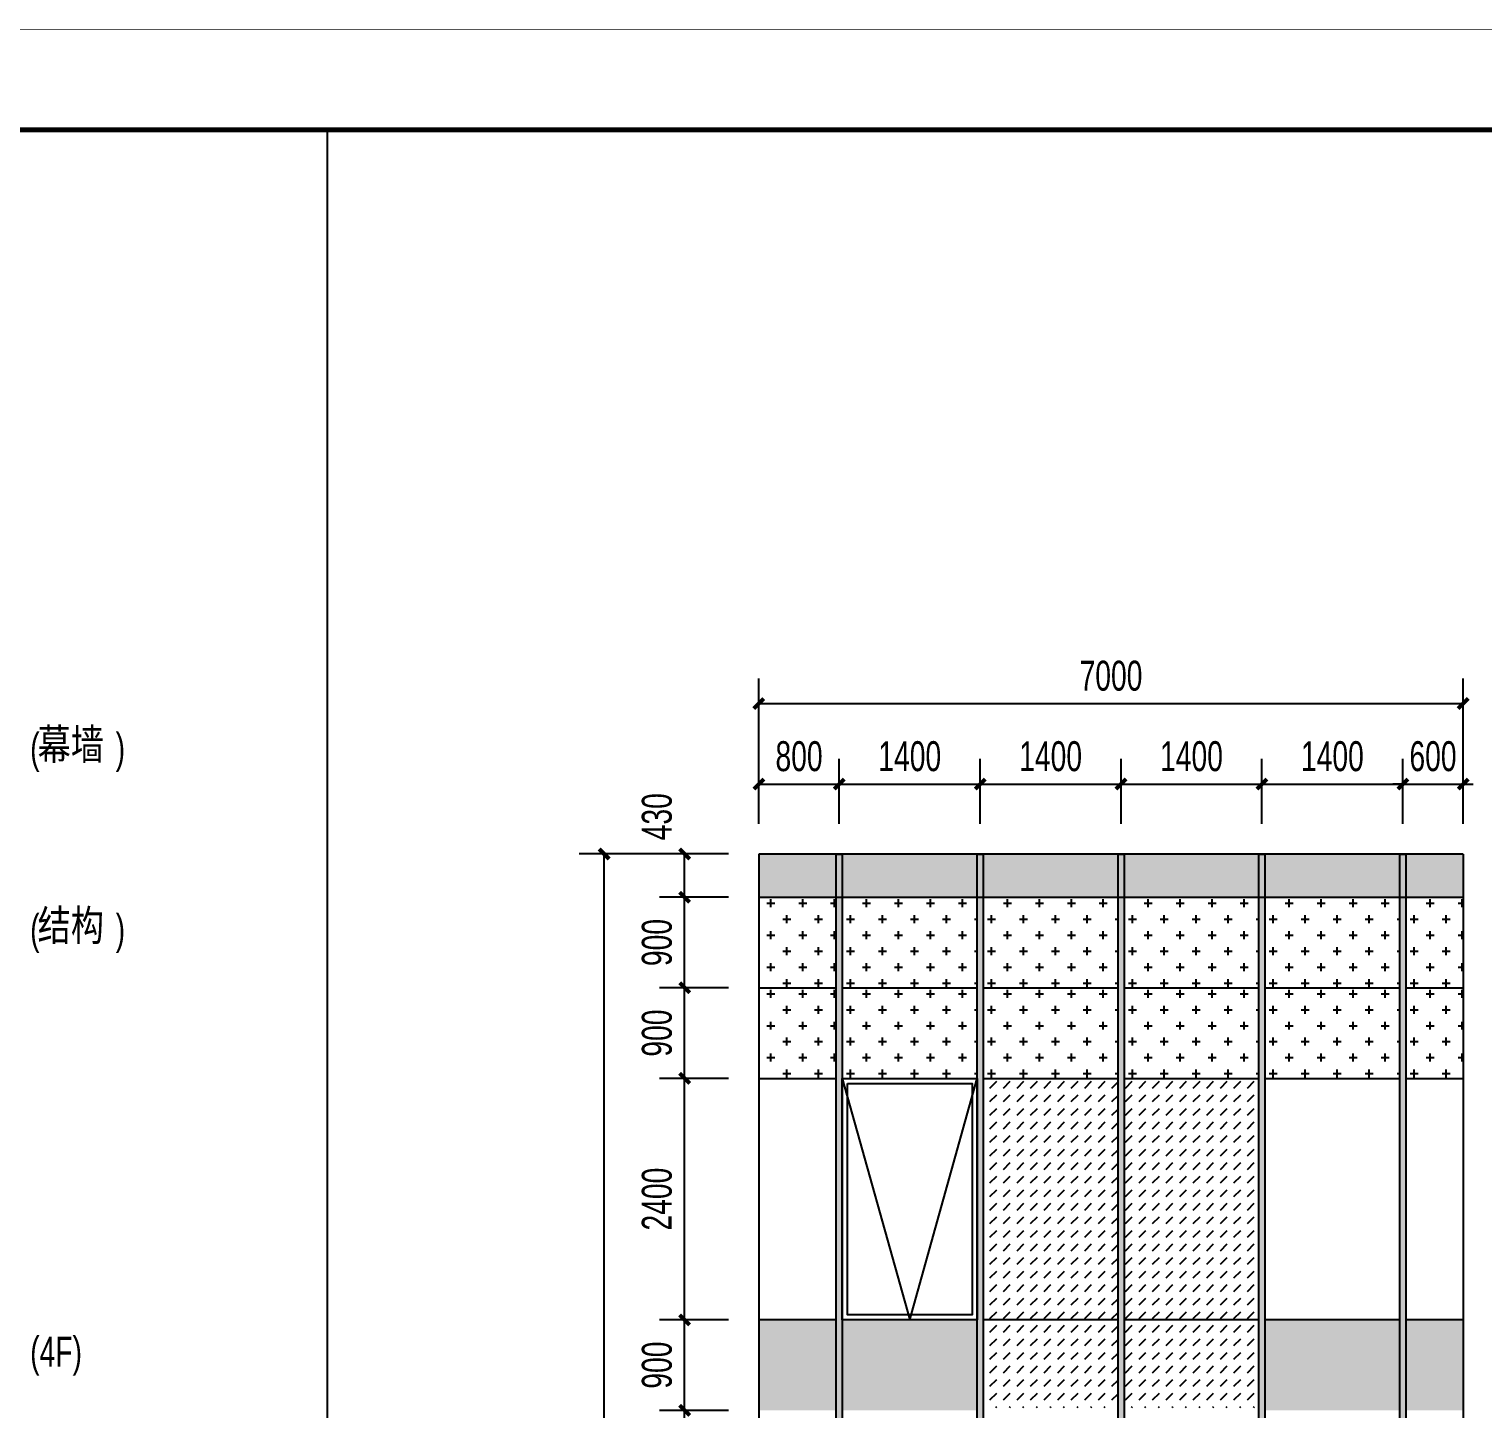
# Model space of a CAD drawing. Extents: x -3 to 440502, y -49243 to 59402.
# Drawn here: x 286216 to 300664, y 45689 to 59402 of the extents above; entities that cross this region are included whole.
import ezdxf

# ---------------------------------------------------------------- set-up
doc = ezdxf.new("R2010")
doc.units = 0
doc.header["$LTSCALE"] = 1000
doc.header["$MEASUREMENT"] = 0
for name, color, linetype in [('01-标注_尺寸', 124, 'Continuous'), ('02-TEXT_标注', 130, 'Continuous'), ('05-填充_156', 156, 'Continuous'), ('05-填充_18', 18, 'Continuous'), ('05-填充_天正', 26, 'Continuous'), ('A-0-图名图例', 2, 'Continuous'), ('A-C_窗', 140, 'Continuous'), ('D_铝板', 181, 'Continuous'), ('E-立面', 255, 'Continuous')]:
    doc.layers.add(name, color=color, linetype=linetype)
doc.styles.add('_TCH_DIM', font='ros.shx', dxfattribs={"bigfont": 'jd.shx'})
doc.styles.add('_TCH_DIM_T3', font='ros.shx', dxfattribs={"width": 0.705882, "bigfont": 'jd.shx'})
doc.dimstyles.new('_TCH_ARCH&&100', dxfattribs={"dimtxt": 297.5, "dimasz": 100, "dimexe": 250, "dimexo": 300, "dimgap": 126.25, "dimtad": 1, "dimdec": 0, "dimzin": 0, "dimdsep": 46, "dimtxsty": '_TCH_DIM_T3', "dimblk": 'ARCHTICK', "dimcen": 0.09, "dimclrt": 7, "dimazin": 2, "dimtfac": 1, "dimtdec": 0, "dimtix": 1, "dimtmove": 2, "dimatfit": 3, "dimfxl": 0, "dimtolj": 1, "dimtzin": 0, "dimarcsym": 0})
pattern_1 = [(360, (279735.3, -152908.73), (158.75, 158.75), [79.375, -238.125]), (90, (279774.99, -152948.42), (-158.75, 158.75), [79.375, -238.125])]
pattern_2 = [(360, (279735.3, -152008.73), (158.75, 158.75), [79.375, -238.125]), (90, (279774.99, -152048.42), (-158.75, 158.75), [79.375, -238.125])]
pattern_3 = [(45, (279735.3, -152908.73), (4e-14, 134.70384), [95.25, -95.25])]

# ---------------------------------------------------------------- blocks, each defined once
blk = doc.blocks.new('图框-A1')
for points, const_width in [([(0, 0), (841, 0), (841, 594), (0, 594)], 0.05), ([(766, 584), (25, 584), (25, 10), (766, 10)], 0.5)]:
    blk.add_lwpolyline(points, close=True, dxfattribs=dict(const_width=const_width))
blk = doc.blocks.new('A$C2DDF4F07')
at = {"layer": 'A-C_窗'}
for points in [[(0, 2400), (1340, 2400), (1340, 0), (0, 0)], [(50, 2350), (1290, 2350), (1290, 50), (50, 50)]]:
    blk.add_lwpolyline(points, close=True, dxfattribs=at)
blk.add_lwpolyline([(0, 2400), (670, 0), (1340, 2400)], dxfattribs=at)
blk = doc.blocks.new('*U26')
at = {"layer": '05-填充_18'}
h = blk.add_hatch(color=256, dxfattribs=at)
h.dxf.hatch_style = 1
h.paths.add_polyline_path([(60, -14550), (0, -14550), (0, 310), (60, 310)])
blk.add_lwpolyline([(60, -14550), (0, -14550), (0, 310), (60, 310)], close=True)
blk = doc.blocks.new('_ArchTick')
at = {"color": 0, "linetype": 'ByBlock', "const_width": 0.4}
blk.add_lwpolyline([(-0.5, -0.5), (0.5, 0.5)], dxfattribs=at)
blk = doc.blocks.new('*D676')
at = {"layer": '01-标注_尺寸', "color": 0, "lineweight": -2, "transparency": 16777216}
for p, q in [((293168, 45674), (292481, 45674)), ((292731, 44774), (292731, 45674)), ((293168, 44774), (292481, 44774))]:
    blk.add_line(p, q, dxfattribs=at)
at = {"layer": 'Defpoints', "color": 0, "transparency": 16777216}
for p in [(292731, 45674), (293468, 45674), (293468, 44774)]:
    blk.add_point(p, dxfattribs=at)
at = {"layer": '01-标注_尺寸', "color": 0, "lineweight": -2, "transparency": 16777216, "xscale": 100, "yscale": 100, "zscale": 100}
for p, rotation in [((292731, 45674), 90), ((292731, 44774), 270)]:
    blk.add_blockref('_ArchTick', p, dxfattribs=dict(at, rotation=rotation))
at = {"layer": '01-标注_尺寸', "color": 7, "transparency": 16777216, "insert": (292456, 45224), "char_height": 297.5, "attachment_point": 5, "rotation": 90, "style": '_TCH_DIM_T3'}
blk.add_mtext('\\A1;900', dxfattribs=at)
blk = doc.blocks.new('*D677')
at = {"layer": '01-标注_尺寸', "color": 0, "lineweight": -2, "transparency": 16777216}
for p, q in [((293168, 46574), (292481, 46574)), ((292731, 45674), (292731, 46574)), ((293168, 45674), (292481, 45674))]:
    blk.add_line(p, q, dxfattribs=at)
at = {"layer": 'Defpoints', "color": 0, "transparency": 16777216}
for p in [(292731, 46574), (293468, 46574), (293468, 45674)]:
    blk.add_point(p, dxfattribs=at)
at = {"layer": '01-标注_尺寸', "color": 0, "lineweight": -2, "transparency": 16777216, "xscale": 100, "yscale": 100, "zscale": 100}
for p, rotation in [((292731, 46574), 90), ((292731, 45674), 270)]:
    blk.add_blockref('_ArchTick', p, dxfattribs=dict(at, rotation=rotation))
at = {"layer": '01-标注_尺寸', "color": 7, "transparency": 16777216, "insert": (292456, 46124), "char_height": 297.5, "attachment_point": 5, "rotation": 90, "style": '_TCH_DIM_T3'}
blk.add_mtext('\\A1;900', dxfattribs=at)
blk = doc.blocks.new('*D678')
at = {"layer": '01-标注_尺寸', "color": 0, "lineweight": -2, "transparency": 16777216}
for p, q in [((293168, 48974), (292481, 48974)), ((292731, 46574), (292731, 48974)), ((293168, 46574), (292481, 46574))]:
    blk.add_line(p, q, dxfattribs=at)
at = {"layer": 'Defpoints', "color": 0, "transparency": 16777216}
for p in [(292731, 48974), (293468, 48974), (293468, 46574)]:
    blk.add_point(p, dxfattribs=at)
at = {"layer": '01-标注_尺寸', "color": 0, "lineweight": -2, "transparency": 16777216, "xscale": 100, "yscale": 100, "zscale": 100}
for p, rotation in [((292731, 48974), 90), ((292731, 46574), 270)]:
    blk.add_blockref('_ArchTick', p, dxfattribs=dict(at, rotation=rotation))
at = {"layer": '01-标注_尺寸', "color": 7, "transparency": 16777216, "insert": (292456, 47774), "char_height": 297.5, "attachment_point": 5, "rotation": 90, "style": '_TCH_DIM_T3'}
blk.add_mtext('\\A1;2400', dxfattribs=at)
blk = doc.blocks.new('*D679')
at = {"layer": '01-标注_尺寸', "color": 0, "lineweight": -2, "transparency": 16777216}
for p, q in [((293168, 49874), (292481, 49874)), ((292731, 48974), (292731, 49874)), ((293168, 48974), (292481, 48974))]:
    blk.add_line(p, q, dxfattribs=at)
at = {"layer": 'Defpoints', "color": 0, "transparency": 16777216}
for p in [(292731, 49874), (293468, 49874), (293468, 48974)]:
    blk.add_point(p, dxfattribs=at)
at = {"layer": '01-标注_尺寸', "color": 0, "lineweight": -2, "transparency": 16777216, "xscale": 100, "yscale": 100, "zscale": 100}
for p, rotation in [((292731, 49874), 90), ((292731, 48974), 270)]:
    blk.add_blockref('_ArchTick', p, dxfattribs=dict(at, rotation=rotation))
at = {"layer": '01-标注_尺寸', "color": 7, "transparency": 16777216, "insert": (292456, 49424), "char_height": 297.5, "attachment_point": 5, "rotation": 90, "style": '_TCH_DIM_T3'}
blk.add_mtext('\\A1;900', dxfattribs=at)
blk = doc.blocks.new('*D680')
at = {"layer": '01-标注_尺寸', "color": 0, "lineweight": -2, "transparency": 16777216}
for p, q in [((293168, 50774), (292481, 50774)), ((292731, 49874), (292731, 50774)), ((293168, 49874), (292481, 49874))]:
    blk.add_line(p, q, dxfattribs=at)
at = {"layer": 'Defpoints', "color": 0, "transparency": 16777216}
for p in [(292731, 50774), (293468, 50774), (293468, 49874)]:
    blk.add_point(p, dxfattribs=at)
at = {"layer": '01-标注_尺寸', "color": 0, "lineweight": -2, "transparency": 16777216, "xscale": 100, "yscale": 100, "zscale": 100}
for p, rotation in [((292731, 50774), 90), ((292731, 49874), 270)]:
    blk.add_blockref('_ArchTick', p, dxfattribs=dict(at, rotation=rotation))
at = {"layer": '01-标注_尺寸', "color": 7, "transparency": 16777216, "insert": (292456, 50324), "char_height": 297.5, "attachment_point": 5, "rotation": 90, "style": '_TCH_DIM_T3'}
blk.add_mtext('\\A1;900', dxfattribs=at)
blk = doc.blocks.new('*D681')
at = {"layer": '01-标注_尺寸', "color": 0, "lineweight": -2, "transparency": 16777216}
for p, q in [((293168, 51204), (292481, 51204)), ((292731, 50774), (292731, 51204)), ((293168, 50774), (292481, 50774))]:
    blk.add_line(p, q, dxfattribs=at)
at = {"layer": 'Defpoints', "color": 0, "transparency": 16777216}
for p in [(292731, 51204), (293468, 51204), (293468, 50774)]:
    blk.add_point(p, dxfattribs=at)
at = {"layer": '01-标注_尺寸', "color": 0, "lineweight": -2, "transparency": 16777216, "xscale": 100, "yscale": 100, "zscale": 100}
for p, rotation in [((292731, 51204), 90), ((292731, 50774), 270)]:
    blk.add_blockref('_ArchTick', p, dxfattribs=dict(at, rotation=rotation))
at = {"layer": '01-标注_尺寸', "color": 7, "transparency": 16777216, "insert": (292456, 51574), "char_height": 297.5, "attachment_point": 5, "rotation": 90, "style": '_TCH_DIM_T3'}
blk.add_mtext('\\A1;430', dxfattribs=at)
blk = doc.blocks.new('*D682')
at = {"layer": '01-标注_尺寸', "color": 0, "lineweight": -2, "transparency": 16777216}
for p, q in [((292976, 51204), (291681, 51204)), ((291931, 36344), (291931, 51204)), ((292976, 36344), (291681, 36344))]:
    blk.add_line(p, q, dxfattribs=at)
at = {"layer": 'Defpoints', "color": 0, "transparency": 16777216}
for p in [(291931, 51204), (293276, 51204), (293276, 36344)]:
    blk.add_point(p, dxfattribs=at)
at = {"layer": '01-标注_尺寸', "color": 0, "lineweight": -2, "transparency": 16777216, "xscale": 100, "yscale": 100, "zscale": 100}
for p, rotation in [((291931, 51204), 90), ((291931, 36344), 270)]:
    blk.add_blockref('_ArchTick', p, dxfattribs=dict(at, rotation=rotation))
at = {"layer": '01-标注_尺寸', "color": 7, "transparency": 16777216, "insert": (291656, 43774), "char_height": 297.5, "attachment_point": 5, "rotation": 90, "style": '_TCH_DIM_T3'}
blk.add_mtext('\\A1;14860', dxfattribs=at)
blk = doc.blocks.new('*D683')
at = {"layer": '01-标注_尺寸', "color": 0, "lineweight": -2, "transparency": 16777216}
for p, q in [((293468, 51504), (293468, 52149)), ((294268, 51504), (294268, 52149)), ((293468, 51899), (294268, 51899))]:
    blk.add_line(p, q, dxfattribs=at)
at = {"layer": 'Defpoints', "color": 0, "transparency": 16777216}
for p in [(294268, 51899), (293468, 51204), (294268, 51204)]:
    blk.add_point(p, dxfattribs=at)
at = {"layer": '01-标注_尺寸', "color": 0, "lineweight": -2, "transparency": 16777216, "xscale": 100, "yscale": 100, "zscale": 100, "rotation": 180}
blk.add_blockref('_ArchTick', (293468, 51899), dxfattribs=at)
at = {"layer": '01-标注_尺寸', "color": 0, "lineweight": -2, "transparency": 16777216, "xscale": 100, "yscale": 100, "zscale": 100}
blk.add_blockref('_ArchTick', (294268, 51899), dxfattribs=at)
at = {"layer": '01-标注_尺寸', "color": 7, "transparency": 16777216, "insert": (293868, 52174), "char_height": 297.5, "attachment_point": 5, "style": '_TCH_DIM_T3'}
blk.add_mtext('\\A1;800', dxfattribs=at)
blk = doc.blocks.new('*D684')
at = {"layer": '01-标注_尺寸', "color": 0, "lineweight": -2, "transparency": 16777216}
for p, q in [((294268, 51504), (294268, 52149)), ((295668, 51504), (295668, 52149)), ((294268, 51899), (295668, 51899))]:
    blk.add_line(p, q, dxfattribs=at)
at = {"layer": 'Defpoints', "color": 0, "transparency": 16777216}
for p in [(295668, 51899), (294268, 51204), (295668, 51204)]:
    blk.add_point(p, dxfattribs=at)
at = {"layer": '01-标注_尺寸', "color": 0, "lineweight": -2, "transparency": 16777216, "xscale": 100, "yscale": 100, "zscale": 100, "rotation": 180}
blk.add_blockref('_ArchTick', (294268, 51899), dxfattribs=at)
at = {"layer": '01-标注_尺寸', "color": 0, "lineweight": -2, "transparency": 16777216, "xscale": 100, "yscale": 100, "zscale": 100}
blk.add_blockref('_ArchTick', (295668, 51899), dxfattribs=at)
at = {"layer": '01-标注_尺寸', "color": 7, "transparency": 16777216, "insert": (294968, 52174), "char_height": 297.5, "attachment_point": 5, "style": '_TCH_DIM_T3'}
blk.add_mtext('\\A1;1400', dxfattribs=at)
blk = doc.blocks.new('*D685')
at = {"layer": '01-标注_尺寸', "color": 0, "lineweight": -2, "transparency": 16777216}
for p, q in [((295668, 51504), (295668, 52149)), ((297068, 51504), (297068, 52149)), ((295668, 51899), (297068, 51899))]:
    blk.add_line(p, q, dxfattribs=at)
at = {"layer": 'Defpoints', "color": 0, "transparency": 16777216}
for p in [(297068, 51899), (295668, 51204), (297068, 51204)]:
    blk.add_point(p, dxfattribs=at)
at = {"layer": '01-标注_尺寸', "color": 0, "lineweight": -2, "transparency": 16777216, "xscale": 100, "yscale": 100, "zscale": 100, "rotation": 180}
blk.add_blockref('_ArchTick', (295668, 51899), dxfattribs=at)
at = {"layer": '01-标注_尺寸', "color": 0, "lineweight": -2, "transparency": 16777216, "xscale": 100, "yscale": 100, "zscale": 100}
blk.add_blockref('_ArchTick', (297068, 51899), dxfattribs=at)
at = {"layer": '01-标注_尺寸', "color": 7, "transparency": 16777216, "insert": (296368, 52174), "char_height": 297.5, "attachment_point": 5, "style": '_TCH_DIM_T3'}
blk.add_mtext('\\A1;1400', dxfattribs=at)
blk = doc.blocks.new('*D686')
at = {"layer": '01-标注_尺寸', "color": 0, "lineweight": -2, "transparency": 16777216}
for p, q in [((297068, 51504), (297068, 52149)), ((298468, 51504), (298468, 52149)), ((297068, 51899), (298468, 51899))]:
    blk.add_line(p, q, dxfattribs=at)
at = {"layer": 'Defpoints', "color": 0, "transparency": 16777216}
for p in [(298468, 51899), (297068, 51204), (298468, 51204)]:
    blk.add_point(p, dxfattribs=at)
at = {"layer": '01-标注_尺寸', "color": 0, "lineweight": -2, "transparency": 16777216, "xscale": 100, "yscale": 100, "zscale": 100, "rotation": 180}
blk.add_blockref('_ArchTick', (297068, 51899), dxfattribs=at)
at = {"layer": '01-标注_尺寸', "color": 0, "lineweight": -2, "transparency": 16777216, "xscale": 100, "yscale": 100, "zscale": 100}
blk.add_blockref('_ArchTick', (298468, 51899), dxfattribs=at)
at = {"layer": '01-标注_尺寸', "color": 7, "transparency": 16777216, "insert": (297768, 52174), "char_height": 297.5, "attachment_point": 5, "style": '_TCH_DIM_T3'}
blk.add_mtext('\\A1;1400', dxfattribs=at)
blk = doc.blocks.new('*D687')
at = {"layer": '01-标注_尺寸', "color": 0, "lineweight": -2, "transparency": 16777216}
for p, q in [((298468, 51504), (298468, 52149)), ((299868, 51504), (299868, 52149)), ((298468, 51899), (299868, 51899))]:
    blk.add_line(p, q, dxfattribs=at)
at = {"layer": 'Defpoints', "color": 0, "transparency": 16777216}
for p in [(299868, 51899), (298468, 51204), (299868, 51204)]:
    blk.add_point(p, dxfattribs=at)
at = {"layer": '01-标注_尺寸', "color": 0, "lineweight": -2, "transparency": 16777216, "xscale": 100, "yscale": 100, "zscale": 100, "rotation": 180}
blk.add_blockref('_ArchTick', (298468, 51899), dxfattribs=at)
at = {"layer": '01-标注_尺寸', "color": 0, "lineweight": -2, "transparency": 16777216, "xscale": 100, "yscale": 100, "zscale": 100}
blk.add_blockref('_ArchTick', (299868, 51899), dxfattribs=at)
at = {"layer": '01-标注_尺寸', "color": 7, "transparency": 16777216, "insert": (299168, 52174), "char_height": 297.5, "attachment_point": 5, "style": '_TCH_DIM_T3'}
blk.add_mtext('\\A1;1400', dxfattribs=at)
blk = doc.blocks.new('*D688')
at = {"layer": '01-标注_尺寸', "color": 0, "lineweight": -2, "transparency": 16777216}
for p, q in [((299868, 51504), (299868, 52149)), ((300468, 51504), (300468, 52149)), ((299868, 51899), (299768, 51899)), ((299868, 51899), (300468, 51899)), ((300468, 51899), (300568, 51899))]:
    blk.add_line(p, q, dxfattribs=at)
at = {"layer": 'Defpoints', "color": 0, "transparency": 16777216}
for p in [(300468, 51899), (299868, 51204), (300468, 51204)]:
    blk.add_point(p, dxfattribs=at)
at = {"layer": '01-标注_尺寸', "color": 0, "lineweight": -2, "transparency": 16777216, "xscale": 100, "yscale": 100, "zscale": 100}
blk.add_blockref('_ArchTick', (299868, 51899), dxfattribs=at)
at = {"layer": '01-标注_尺寸', "color": 0, "lineweight": -2, "transparency": 16777216, "xscale": 100, "yscale": 100, "zscale": 100, "rotation": 180}
blk.add_blockref('_ArchTick', (300468, 51899), dxfattribs=at)
at = {"layer": '01-标注_尺寸', "color": 7, "transparency": 16777216, "insert": (300168, 52174), "char_height": 297.5, "attachment_point": 5, "style": '_TCH_DIM_T3'}
blk.add_mtext('\\A1;600', dxfattribs=at)
blk = doc.blocks.new('*D689')
at = {"layer": '01-标注_尺寸', "color": 0, "lineweight": -2, "transparency": 16777216}
for p, q in [((293468, 51510), (293468, 52949)), ((300468, 51510), (300468, 52949)), ((293468, 52699), (300468, 52699))]:
    blk.add_line(p, q, dxfattribs=at)
at = {"layer": 'Defpoints', "color": 0, "transparency": 16777216}
for p in [(300468, 52699), (293468, 51210), (300468, 51210)]:
    blk.add_point(p, dxfattribs=at)
at = {"layer": '01-标注_尺寸', "color": 0, "lineweight": -2, "transparency": 16777216, "xscale": 100, "yscale": 100, "zscale": 100, "rotation": 180}
blk.add_blockref('_ArchTick', (293468, 52699), dxfattribs=at)
at = {"layer": '01-标注_尺寸', "color": 0, "lineweight": -2, "transparency": 16777216, "xscale": 100, "yscale": 100, "zscale": 100}
blk.add_blockref('_ArchTick', (300468, 52699), dxfattribs=at)
at = {"layer": '01-标注_尺寸', "color": 7, "transparency": 16777216, "insert": (296968, 52974), "char_height": 297.5, "attachment_point": 5, "style": '_TCH_DIM_T3'}
blk.add_mtext('\\A1;7000', dxfattribs=at)

msp = doc.modelspace()

# ---------------------------------------------------------------- hatches: boundary and pattern name
at = {"layer": '05-填充_156'}
h = msp.add_hatch(dxfattribs=at)
h.set_pattern_fill('CROSS', color=136, scale=100, angle=-90)
h.set_pattern_definition(pattern_2)
h.paths.add_polyline_path([(294238, 50773.6), (293468, 50773.6), (293468, 49873.6), (294238, 49873.6)])
h = msp.add_hatch(dxfattribs=at)
h.set_pattern_fill('CROSS', color=136, scale=100, angle=-90)
h.set_pattern_definition(pattern_2)
h.paths.add_polyline_path([(295638, 50773.6), (294298, 50773.6), (294298, 49873.6), (295638, 49873.6)])
h = msp.add_hatch(dxfattribs=at)
h.set_pattern_fill('CROSS', color=136, scale=100, angle=-90)
h.set_pattern_definition([(360, (281135.3, -152008.73), (158.75, 158.75), [79.375, -238.125]), (90, (281174.99, -152048.42), (-158.75, 158.75), [79.375, -238.125])])
h.paths.add_polyline_path([(297038, 50773.6), (295698, 50773.6), (295698, 49873.6), (297038, 49873.6)])
h = msp.add_hatch(dxfattribs=at)
h.set_pattern_fill('CROSS', color=136, scale=100, angle=-90)
h.set_pattern_definition([(360, (282535.3, -152008.73), (158.75, 158.75), [79.375, -238.125]), (90, (282574.99, -152048.42), (-158.75, 158.75), [79.375, -238.125])])
h.paths.add_polyline_path([(298438, 50773.6), (297098, 50773.6), (297098, 49873.6), (298438, 49873.6)])
h = msp.add_hatch(dxfattribs=at)
h.set_pattern_fill('CROSS', color=136, scale=100, angle=-90)
h.set_pattern_definition([(360, (283935.3, -152008.73), (158.75, 158.75), [79.375, -238.125]), (90, (283974.99, -152048.42), (-158.75, 158.75), [79.375, -238.125])])
h.paths.add_polyline_path([(299838, 50773.6), (298498, 50773.6), (298498, 49873.6), (299838, 49873.6)])
h = msp.add_hatch(dxfattribs=at)
h.set_pattern_fill('CROSS', color=136, scale=100, angle=-90)
h.set_pattern_definition([(360, (285335.3, -152008.73), (158.75, 158.75), [79.375, -238.125]), (90, (285374.99, -152048.42), (-158.75, 158.75), [79.375, -238.125])])
h.paths.add_polyline_path([(300468, 50773.6), (299898, 50773.6), (299898, 49873.6), (300468, 49873.6)])
h = msp.add_hatch(dxfattribs=at)
h.set_pattern_fill('CROSS', color=136, scale=100, angle=-90)
h.set_pattern_definition(pattern_1)
h.paths.add_polyline_path([(294238, 49873.6), (293468, 49873.6), (293468, 48973.6), (294238, 48973.6)])
h = msp.add_hatch(dxfattribs=at)
h.set_pattern_fill('CROSS', color=136, scale=100, angle=-90)
h.set_pattern_definition(pattern_1)
h.paths.add_polyline_path([(295638, 49873.6), (294298, 49873.6), (294298, 48973.6), (295638, 48973.6)])
h = msp.add_hatch(dxfattribs=at)
h.set_pattern_fill('CROSS', color=136, scale=100, angle=-90)
h.set_pattern_definition([(360, (281135.3, -152908.73), (158.75, 158.75), [79.375, -238.125]), (90, (281174.99, -152948.42), (-158.75, 158.75), [79.375, -238.125])])
h.paths.add_polyline_path([(297038, 49873.6), (295698, 49873.6), (295698, 48973.6), (297038, 48973.6)])
h = msp.add_hatch(dxfattribs=at)
h.set_pattern_fill('CROSS', color=136, scale=100, angle=-90)
h.set_pattern_definition([(360, (282535.3, -152908.73), (158.75, 158.75), [79.375, -238.125]), (90, (282574.99, -152948.42), (-158.75, 158.75), [79.375, -238.125])])
h.paths.add_polyline_path([(298438, 49873.6), (297098, 49873.6), (297098, 48973.6), (298438, 48973.6)])
h = msp.add_hatch(dxfattribs=at)
h.set_pattern_fill('CROSS', color=136, scale=100, angle=-90)
h.set_pattern_definition([(360, (283935.3, -152908.73), (158.75, 158.75), [79.375, -238.125]), (90, (283974.99, -152948.42), (-158.75, 158.75), [79.375, -238.125])])
h.paths.add_polyline_path([(299838, 49873.6), (298498, 49873.6), (298498, 48973.6), (299838, 48973.6)])
h = msp.add_hatch(dxfattribs=at)
h.set_pattern_fill('CROSS', color=136, scale=100, angle=-90)
h.set_pattern_definition([(360, (285335.3, -152908.73), (158.75, 158.75), [79.375, -238.125]), (90, (285374.99, -152948.42), (-158.75, 158.75), [79.375, -238.125])])
h.paths.add_polyline_path([(300468, 49873.6), (299898, 49873.6), (299898, 48973.6), (300468, 48973.6)])
h = msp.add_hatch(dxfattribs=at)
h.set_pattern_fill('DASH', color=256, scale=100, angle=-45)
h.set_pattern_definition(pattern_3)
h.paths.add_polyline_path([(297038, 48973.6), (295698, 48973.6), (295698, 45703.6), (297038, 45703.6)])
h = msp.add_hatch(dxfattribs=at)
h.set_pattern_fill('DASH', color=256, scale=100, angle=-45)
h.set_pattern_definition(pattern_3)
h.paths.add_polyline_path([(298438, 48973.6), (297098, 48973.6), (297098, 45703.6), (298438, 45703.6)])
at = {"layer": '05-填充_18'}
h = msp.add_hatch(color=256, dxfattribs=at)
h.dxf.hatch_style = 1
h.paths.add_polyline_path([(300468, 50773.6), (300468, 51203.6), (293468, 51203.6), (293468, 50773.6)])
at = {"layer": '05-填充_天正'}
h = msp.add_hatch(dxfattribs=at)
h.set_pattern_fill('AR-CONC', color=256, scale=200)
h.set_pattern_definition([(50, (0, 0), (364.36934, -31.87817), [38.1, -419.1]), (355, (0, 0), (-70.48565, 382.1133), [30.48, -335.28]), (100.451, (30.36, -2.66), (293.885, 350.23338), [32.38, -356.18]), (46.1842, (0, 101.6), (542.1581, -84.08466), [57.15, -628.65]), (96.6356, (45.2, 94.6), (474.8085, 494.8511), [48.57, -534.27]), (351.184, (0, 101.6), (474.8092, 494.8502), [45.72, -502.92]), (21, (50.8, 76.2), (303.22976, -204.53104), [38.1, -419.1]), (326, (50.8, 76.2), (123.60406, 368.37593), [30.48, -335.28]), (71.4514, (76.07, 59.16), (426.833, 163.8457), [32.38, -356.18]), (37.5, (0, 0), (6.177207, 169.11008), [0, -331.216, 0, -340.36, 0, -336.55]), (7.5, (0, 0), (133.63933, 200.36115), [0, -194.056, 0, -323.596, 0, -128.27]), (327.5, (-113.28, 0), (271.18119, -11.45749), [0, -127, 0, -396.24, 0, -525.78]), (317.5, (-164.08, 0), (296.25836, 50.85298), [0, -165.1, 0, -263.144, 0, -373.38])])
h.paths.add_polyline_path([(299898, 46573.6), (300468, 46573.6), (300468, 45673.6), (299898, 45673.6)])
h.paths.add_polyline_path([(298498, 45673.6), (299838, 45673.6), (299838, 46573.6), (298498, 46573.6)])
h.paths.add_polyline_path([(294298, 46573.6), (295638, 46573.6), (295638, 45673.6), (294298, 45673.6)])
h.paths.add_polyline_path([(293468, 45673.6), (294238, 45673.6), (294238, 46573.6), (293468, 46573.6)])
h.paths.add_polyline_path([(299898, 42373.6), (300468, 42373.6), (300468, 41473.6), (299898, 41473.6)])
h.paths.add_polyline_path([(298498, 41473.6), (299838, 41473.6), (299838, 42373.6), (298498, 42373.6)])
h.paths.add_polyline_path([(294298, 42373.6), (295638, 42373.6), (295638, 41473.6), (294298, 41473.6)])
h.paths.add_polyline_path([(293468, 41473.6), (294238, 41473.6), (294238, 42373.6), (293468, 42373.6)])
h.paths.add_polyline_path([(299898, 38173.6), (300468, 38173.6), (300468, 37273.6), (299898, 37273.6)])
h.paths.add_polyline_path([(298498, 37273.6), (299838, 37273.6), (299838, 38173.6), (298498, 38173.6)])
h.paths.add_polyline_path([(294298, 38173.6), (295638, 38173.6), (295638, 37273.6), (294298, 37273.6)])
h.paths.add_polyline_path([(293468, 37273.6), (294238, 37273.6), (294238, 38173.6), (293468, 38173.6)])

# ---------------------------------------------------------------- linework, layer by layer
at = {"layer": 'A-0-图名图例'}
msp.add_lwpolyline([(289180.3, 32078.8), (289180.3, 58400)], dxfattribs=at)
at = {"layer": 'A-C_窗'}
for points in [[(293468, 49873.6), (294238, 49873.6)], [(294298, 49873.6), (295638, 49873.6)], [(295698, 49873.6), (297038, 49873.6)], [(297098, 49873.6), (298438, 49873.6)], [(298498, 49873.6), (299838, 49873.6)], [(299898, 49873.6), (300468, 49873.6)], [(293468, 48973.6), (294238, 48973.6)], [(294298, 48973.6), (295638, 48973.6)], [(295698, 48973.6), (297038, 48973.6)], [(297098, 48973.6), (298438, 48973.6)], [(298498, 48973.6), (299838, 48973.6)], [(299898, 48973.6), (300468, 48973.6)], [(294238, 46573.6), (293468, 46573.6)], [(295638, 46573.6), (294298, 46573.6)], [(297038, 46573.6), (295698, 46573.6)], [(298438, 46573.6), (297098, 46573.6)], [(299838, 46573.6), (298498, 46573.6)], [(300468, 46573.6), (299898, 46573.6)]]:
    msp.add_lwpolyline(points, dxfattribs=at)
at = {"layer": 'E-立面'}
for points in [[(293468, 51203.6), (293468, 36343.6)], [(300468, 51203.6), (293468, 51203.6)], [(300468, 51203.6), (300468, 36343.6)], [(293468, 50773.6), (300468, 50773.6)]]:
    msp.add_lwpolyline(points, dxfattribs=at)

# ---------------------------------------------------------------- block references
at = {"xscale": 100, "yscale": 100, "zscale": 100}
msp.add_blockref('图框-A1', (267300, 0), dxfattribs=at)
at = {"layer": 'A-C_窗'}
msp.add_blockref('A$C2DDF4F07', (294298, 46573.6), dxfattribs=at)
at = {"layer": 'D_铝板'}
for p in [(294238, 50893.7), (295638, 50893.7), (297038, 50893.7), (298438, 50893.7), (299838, 50893.7)]:
    msp.add_blockref('*U26', p, dxfattribs=at)

# ---------------------------------------------------------------- texts
at = {"layer": '02-TEXT_标注', "style": '_TCH_DIM'}
for s, p in [('幕墙', (286300.4, 52108.6)), ('结构', (286300.4, 50308.6))]:
    msp.add_text(s, height=347.29, dxfattribs=at).set_placement(p)
at = {"layer": '02-TEXT_标注', "style": '_TCH_DIM', "width": 0.705882}
for s, p in [('(', (286226.9, 52108.6)), (')', (287076.4, 52108.6)), ('(', (286226.9, 50308.6)), (')', (287076.4, 50308.6)), ('(4F)', (286226.9, 46108.6))]:
    msp.add_text(s, height=297.5, dxfattribs=at).set_placement(p)

# ---------------------------------------------------------------- dimensions: what is measured, and where the dimension line sits
at = {"layer": '01-标注_尺寸'}
for p1, p2, distance, picture, middle in [((293468, 51210.4), (300468, 51210.4), 1488.6, '*D689', (296968, 52974)), ((293468, 51203.6), (294268, 51203.6), 695.3, '*D683', (293868, 52174)), ((294268, 51203.6), (295668, 51203.6), 695.3, '*D684', (294968, 52174)), ((295668, 51203.6), (297068, 51203.6), 695.3, '*D685', (296368, 52174)), ((297068, 51203.6), (298468, 51203.6), 695.3, '*D686', (297768, 52174)), ((298468, 51203.6), (299868, 51203.6), 695.3, '*D687', (299168, 52174)), ((299868, 51203.6), (300468, 51203.6), 695.3, '*D688', (300168, 52174)), ((293275.9, 36343.6), (293275.9, 51203.6), 1344.6, '*D682', (291656.4, 43773.6)), ((293468, 49873.6), (293468, 50773.6), 736.6, '*D680', (292456.4, 50323.6)), ((293468, 48973.6), (293468, 49873.6), 736.6, '*D679', (292456.4, 49423.6)), ((293468, 46573.6), (293468, 48973.6), 736.6, '*D678', (292456.4, 47773.6)), ((293468, 45673.6), (293468, 46573.6), 736.6, '*D677', (292456.4, 46123.6)), ((293468, 44773.6), (293468, 45673.6), 736.6, '*D676', (292456.4, 45223.6))]:
    dim = msp.add_aligned_dim(p1=p1, p2=p2, distance=distance, dimstyle='_TCH_ARCH&&100', dxfattribs=at)
    dim.commit()
    dim.dimension.update_dxf_attribs({"geometry": picture, "text_midpoint": middle})
dim = msp.add_linear_dim(base=(292731.4, 51203.6), p1=(293468, 50773.6), p2=(293468, 51203.6), angle=90, dimstyle='_TCH_ARCH&&100', dxfattribs=at)
dim.commit()
dim.dimension.update_dxf_attribs({"geometry": '*D681', "text_midpoint": (292456.4, 51573.6), "dimtype": 161})

doc.saveas('drawing.dxf')
